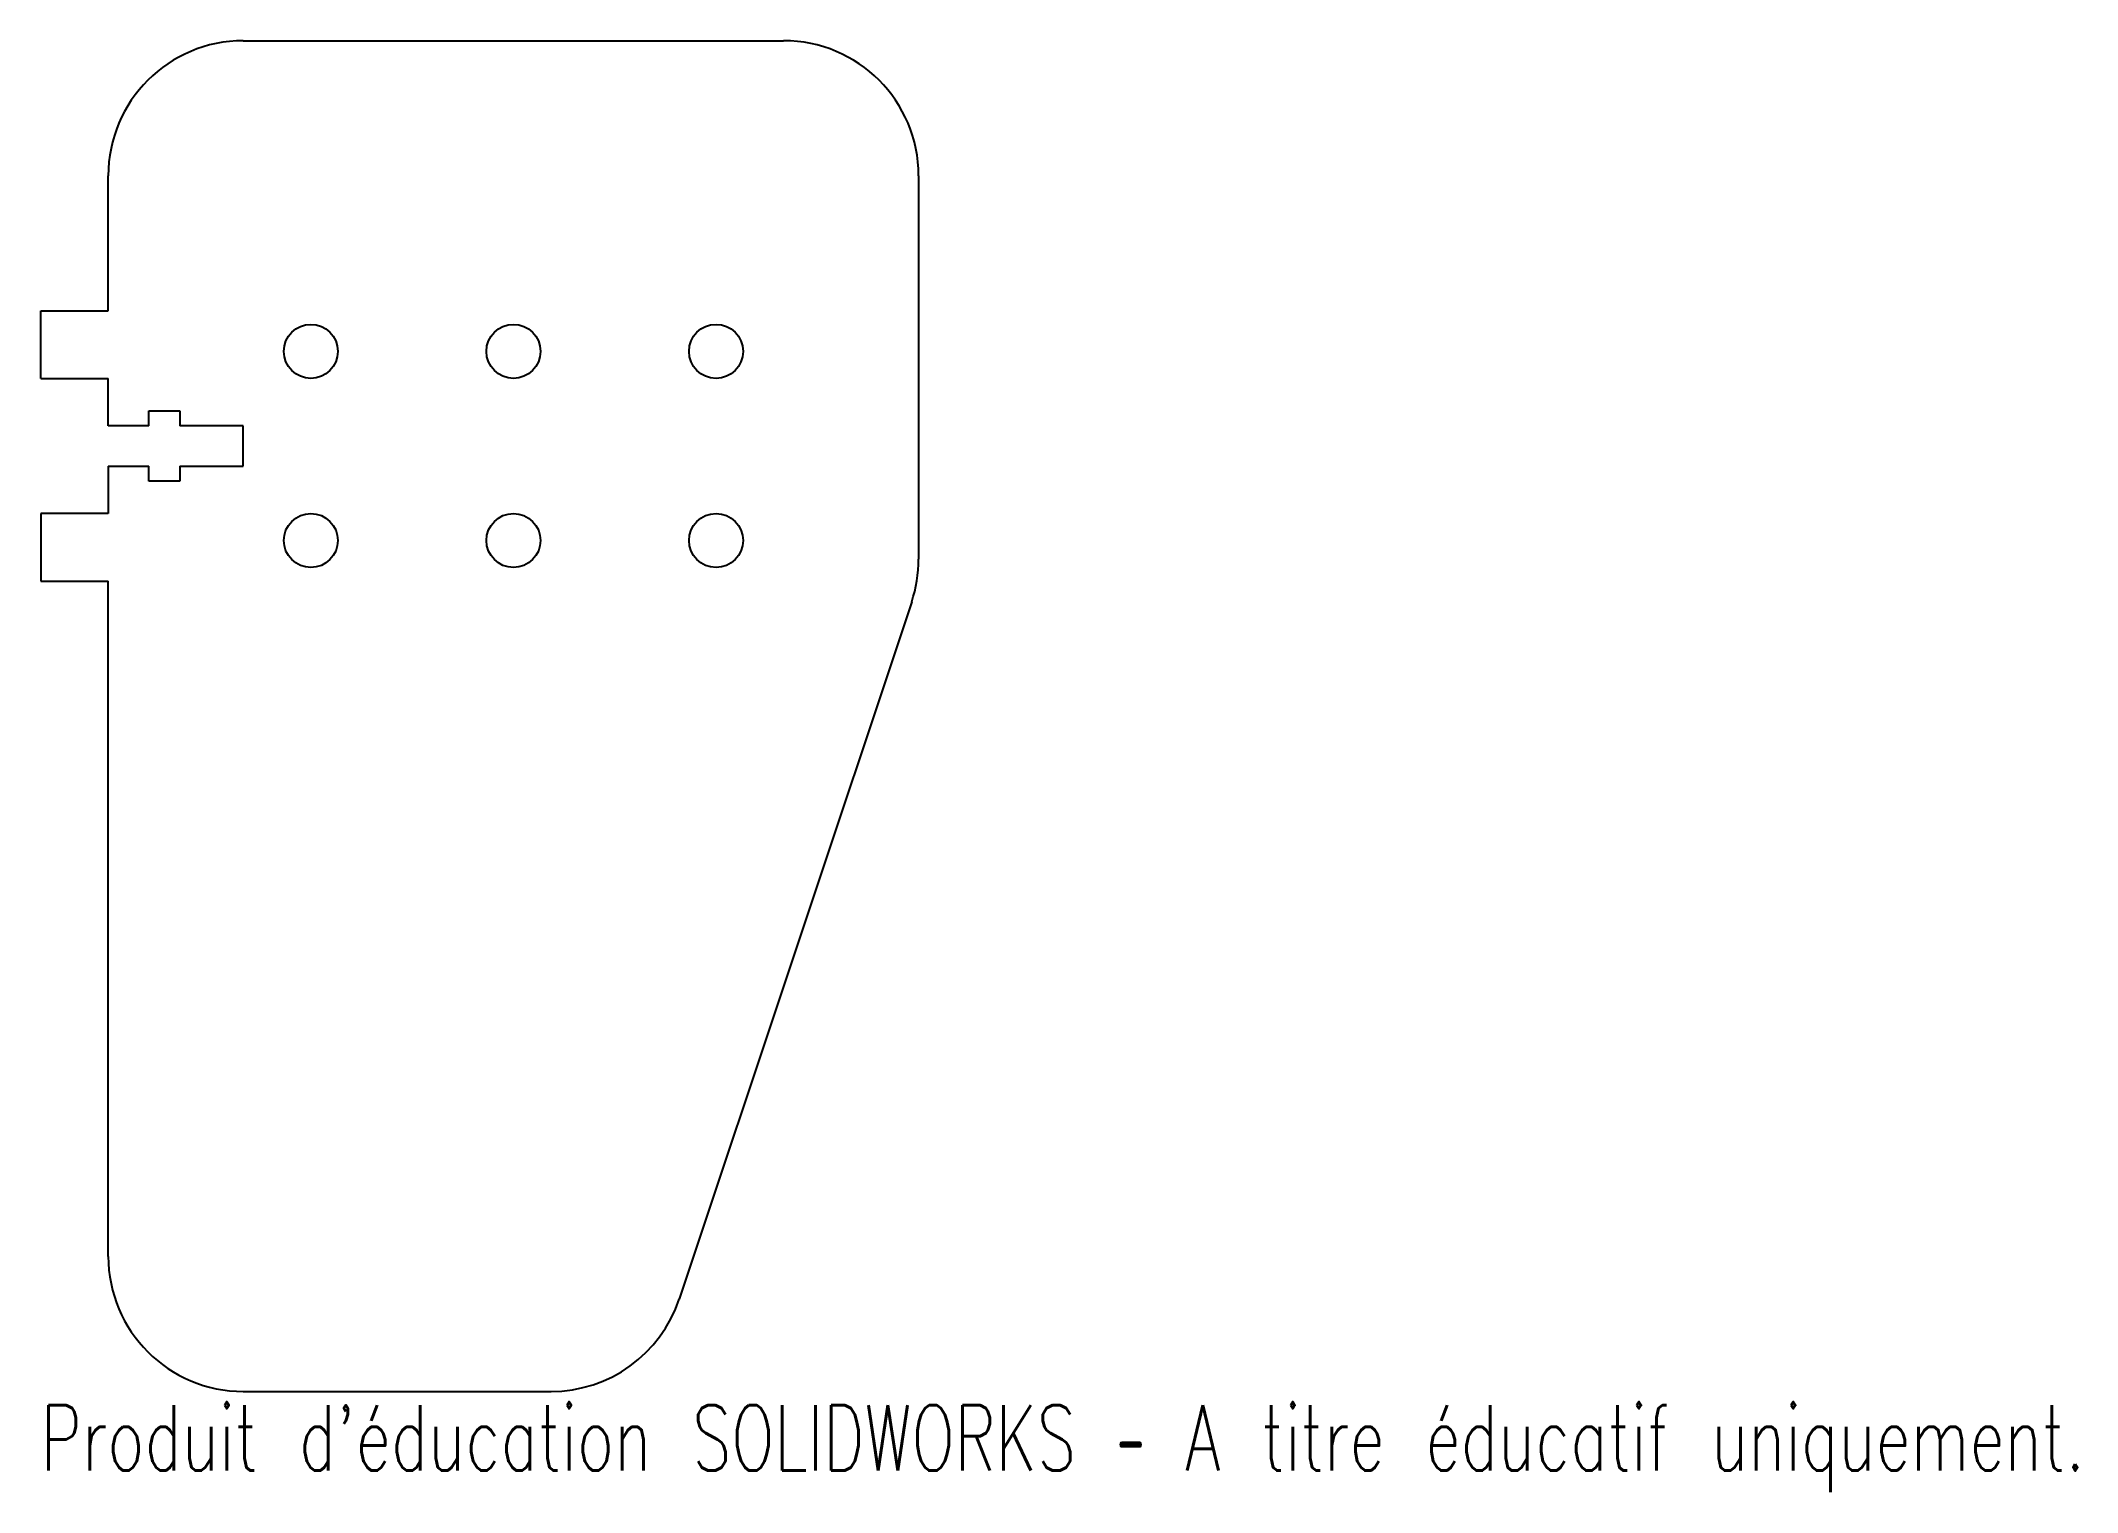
# Model space of a CAD drawing. Header units: millimetres. Extents: x -5 to 146, y -7 to 100.
import ezdxf

# ---------------------------------------------------------------- set-up
doc = ezdxf.new("R2010")
doc.units = ezdxf.units.MM
doc.styles.add('SLDTEXTSTYLE0', font='TXT', dxfattribs={"width": 0.7, "bigfont": 'bigfont'})

msp = doc.modelspace()

# ---------------------------------------------------------------- linework, layer by layer
at = {"color": 7, "linetype": 'Continuous', "lineweight": 25}
for p, q in [((10, 100), (50, 100)), ((0, 80), (0, 90)), ((60, 90), (60, 61.62)), ((-5, 80), (0, 80)), ((-5, 75), (-5, 80)), ((-5, 75), (0, 75)), ((0, 71.5), (0, 75)), ((3, 71.5), (3, 72.6)), ((3, 72.6), (5.3, 72.6)), ((5.3, 72.6), (5.3, 71.5)), ((3, 71.5), (0, 71.5)), ((10, 71.5), (5.3, 71.5)), ((10, 68.5), (10, 71.5)), ((0, 68.5), (3, 68.5)), ((0, 68.5), (0, 65)), ((3, 67.4), (3, 68.5)), ((5.3, 68.5), (10, 68.5)), ((5.3, 68.5), (5.3, 67.4)), ((5.3, 67.4), (3, 67.4)), ((0, 65), (-5, 65)), ((-5, 65), (-5, 60)), ((-5, 60), (0, 60)), ((0, 10), (0, 60)), ((59.49, 58.46), (42.28, 6.84)), ((10, 0), (32.79, 0))]:
    msp.add_line(p, q, dxfattribs=at)
for centre in [(15, 77), (30, 77), (45, 77), (15, 63), (30, 63), (45, 63)]:
    msp.add_circle(centre, 2, dxfattribs=at)
for centre, start, end in [((10, 90), 90, 180), ((50, 90), 0, 90), ((50, 61.62), 341.5651, 0), ((10, 10), 180, 270), ((32.79, 10), 270, 341.5651)]:
    msp.add_arc(centre, 10, start, end, dxfattribs=at)

# ---------------------------------------------------------------- texts
at = {"color": 7, "linetype": 'Continuous', "insert": (-5, -1.02), "char_height": 4.8336, "attachment_point": 1, "style": 'SLDTEXTSTYLE0'}
msp.add_mtext("Produit d'éducation SOLIDWORKS – A titre éducatif uniquement.", dxfattribs=at)

doc.saveas('drawing.dxf')
